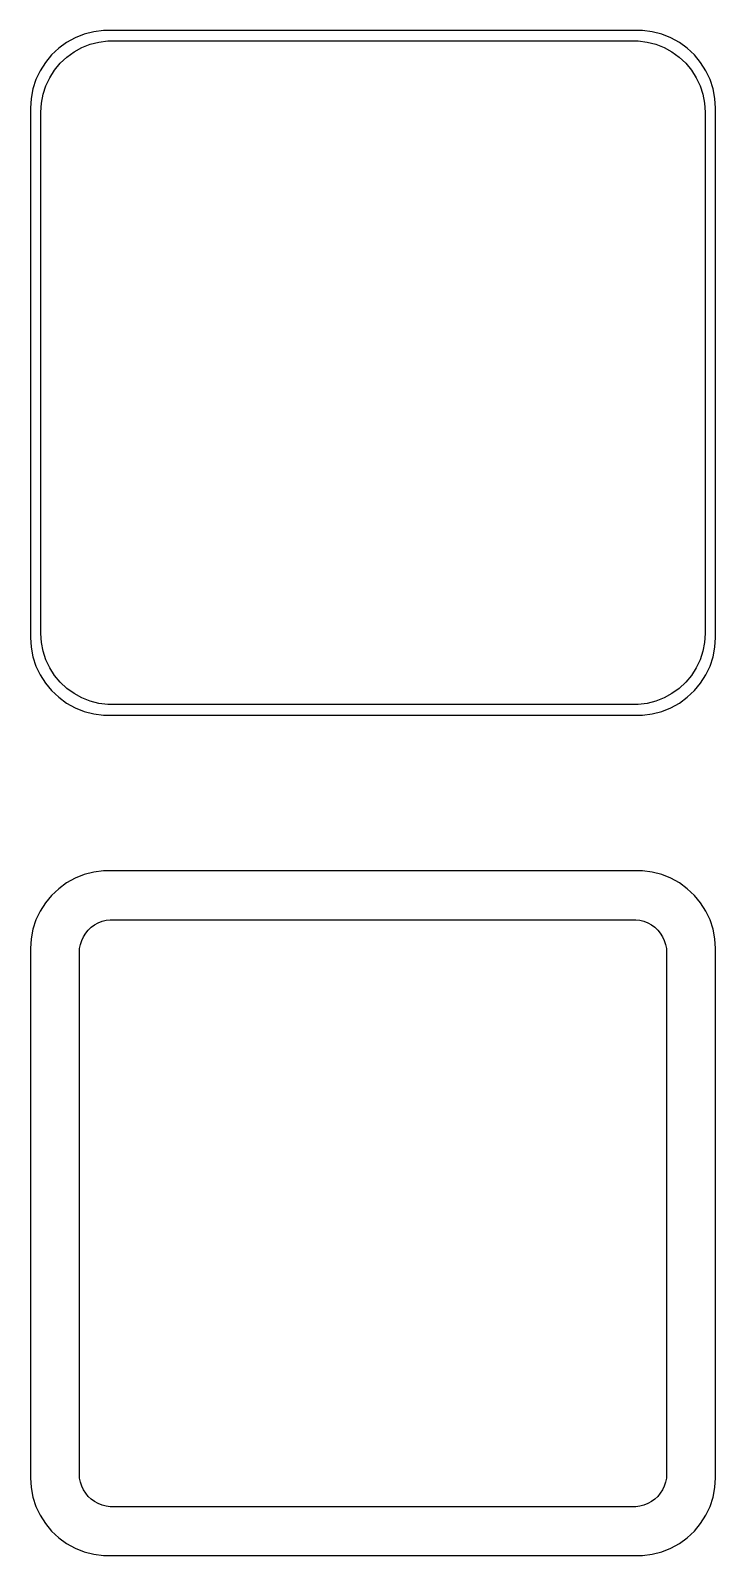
# Model space of a CAD drawing. Header units: metres. Extents: x -22 to 22, y 86 to 184.
import ezdxf

# ---------------------------------------------------------------- set-up
doc = ezdxf.new("R2010")
doc.units = ezdxf.units.M

msp = doc.modelspace()

# ---------------------------------------------------------------- linework, layer by layer
for p, q in [((-19.1289, 183.524), (-19.6791, 183.222)), ((-18.5451, 183.755), (-19.1289, 183.524)), ((-17.9369, 183.911), (-18.5451, 183.755)), ((-18.1648, 183.104), (-17.6079, 183.247)), ((-17.3139, 183.99), (-17.9369, 183.911)), ((-17.6079, 183.247), (-17.0375, 183.319)), ((17.3139, 183.99), (-17.3139, 183.99)), ((-17.0375, 183.319), (17.0375, 183.319)), ((17.0375, 183.319), (17.6079, 183.247)), ((17.9369, 183.911), (17.3139, 183.99)), ((17.6079, 183.247), (18.1648, 183.104)), ((18.5451, 183.755), (17.9369, 183.911)), ((19.1289, 183.524), (18.5451, 183.755)), ((19.6791, 183.222), (19.1289, 183.524)), ((-20.6448, 182.423), (-21.0451, 181.939)), ((-20.1871, 182.853), (-20.6448, 182.423)), ((-19.6791, 183.222), (-20.1871, 182.853)), ((-20.0875, 181.884), (-19.6684, 182.278)), ((-19.6684, 182.278), (-19.2032, 182.616)), ((-19.2032, 182.616), (-18.6994, 182.893)), ((-18.6994, 182.893), (-18.1648, 183.104)), ((18.1648, 183.104), (18.6994, 182.893)), ((18.6994, 182.893), (19.2032, 182.616)), ((19.2032, 182.616), (19.6684, 182.278)), ((19.6684, 182.278), (20.0875, 181.884)), ((20.1871, 182.853), (19.6791, 183.222)), ((20.6448, 182.423), (20.1871, 182.853)), ((21.0451, 181.939), (20.6448, 182.423)), ((-21.3815, 181.409), (-21.6489, 180.841)), ((-21.0451, 181.939), (-21.3815, 181.409)), ((-20.7621, 180.956), (-20.454, 181.441)), ((-20.454, 181.441), (-20.0875, 181.884)), ((20.0875, 181.884), (20.454, 181.441)), ((20.454, 181.441), (20.7621, 180.956)), ((21.3815, 181.409), (21.0451, 181.939)), ((21.6489, 180.841), (21.3815, 181.409)), ((-21.6489, 180.841), (-21.8429, 180.243)), ((-21.1846, 179.889), (-21.0069, 180.435)), ((-21.0069, 180.435), (-20.7621, 180.956)), ((20.7621, 180.956), (21.0069, 180.435)), ((21.0069, 180.435), (21.1846, 179.889)), ((21.8429, 180.243), (21.6489, 180.841)), ((-21.9606, 179.627), (-22, 179)), ((-21.8429, 180.243), (-21.9606, 179.627)), ((-21.3284, 178.75), (-21.2923, 179.324)), ((-21.2923, 179.324), (-21.1846, 179.889)), ((21.1846, 179.889), (21.2923, 179.324)), ((21.2923, 179.324), (21.3284, 178.75)), ((21.9606, 179.627), (21.8429, 180.243)), ((22, 179), (21.9606, 179.627)), ((-22, 179), (-22, 145)), ((-21.3284, 145.25), (-21.3284, 178.75)), ((21.3284, 178.75), (21.3284, 145.25)), ((22, 145), (22, 179)), ((-21.2923, 144.676), (-21.3284, 145.25)), ((21.3284, 145.25), (21.2923, 144.676)), ((-22, 145), (-21.9606, 144.373)), ((-21.9606, 144.373), (-21.8429, 143.757)), ((-21.1846, 144.111), (-21.2923, 144.676)), ((-21.0069, 143.565), (-21.1846, 144.111)), ((21.1846, 144.111), (21.0069, 143.565)), ((21.2923, 144.676), (21.1846, 144.111)), ((21.8429, 143.757), (21.9606, 144.373)), ((21.9606, 144.373), (22, 145)), ((-21.8429, 143.757), (-21.6489, 143.159)), ((-21.6489, 143.159), (-21.3815, 142.591)), ((-20.7621, 143.044), (-21.0069, 143.565)), ((21.0069, 143.565), (20.7621, 143.044)), ((21.3815, 142.591), (21.6489, 143.159)), ((21.6489, 143.159), (21.8429, 143.757)), ((-21.3815, 142.591), (-21.0451, 142.061)), ((-20.454, 142.559), (-20.7621, 143.044)), ((-20.0875, 142.116), (-20.454, 142.559)), ((-19.6684, 141.722), (-20.0875, 142.116)), ((20.0875, 142.116), (19.6684, 141.722)), ((20.454, 142.559), (20.0875, 142.116)), ((20.7621, 143.044), (20.454, 142.559)), ((21.0451, 142.061), (21.3815, 142.591)), ((-21.0451, 142.061), (-20.6448, 141.577)), ((-20.6448, 141.577), (-20.1871, 141.147)), ((-20.1871, 141.147), (-19.6791, 140.778)), ((-19.2032, 141.384), (-19.6684, 141.722)), ((-18.6994, 141.107), (-19.2032, 141.384)), ((-18.1648, 140.896), (-18.6994, 141.107)), ((18.6994, 141.107), (18.1648, 140.896)), ((19.2032, 141.384), (18.6994, 141.107)), ((19.6684, 141.722), (19.2032, 141.384)), ((19.6791, 140.778), (20.1871, 141.147)), ((20.1871, 141.147), (20.6448, 141.577)), ((20.6448, 141.577), (21.0451, 142.061)), ((-19.6791, 140.778), (-19.1289, 140.476)), ((-19.1289, 140.476), (-18.5451, 140.245)), ((-18.5451, 140.245), (-17.9369, 140.089)), ((-17.6079, 140.753), (-18.1648, 140.896)), ((-17.0375, 140.681), (-17.6079, 140.753)), ((17.0375, 140.681), (-17.0375, 140.681)), ((17.6079, 140.753), (17.0375, 140.681)), ((18.1648, 140.896), (17.6079, 140.753)), ((17.9369, 140.089), (18.5451, 140.245)), ((18.5451, 140.245), (19.1289, 140.476)), ((19.1289, 140.476), (19.6791, 140.778)), ((-17.9369, 140.089), (-17.3139, 140.01)), ((-17.3139, 140.01), (17.3139, 140.01)), ((17.3139, 140.01), (17.9369, 140.089)), ((-19.1289, 129.524), (-19.6791, 129.222)), ((-18.5451, 129.755), (-19.1289, 129.524)), ((-17.9369, 129.911), (-18.5451, 129.755)), ((-17.3139, 129.99), (-17.9369, 129.911)), ((17.3139, 129.99), (-17.3139, 129.99)), ((17.9369, 129.911), (17.3139, 129.99)), ((18.5451, 129.755), (17.9369, 129.911)), ((19.1289, 129.524), (18.5451, 129.755)), ((19.6791, 129.222), (19.1289, 129.524)), ((-20.6448, 128.423), (-21.0451, 127.939)), ((-20.1871, 128.853), (-20.6448, 128.423)), ((-19.6791, 129.222), (-20.1871, 128.853)), ((20.1871, 128.853), (19.6791, 129.222)), ((20.6448, 128.423), (20.1871, 128.853)), ((21.0451, 127.939), (20.6448, 128.423)), ((-21.3815, 127.409), (-21.6489, 126.841)), ((-21.0451, 127.939), (-21.3815, 127.409)), ((21.3815, 127.409), (21.0451, 127.939)), ((21.6489, 126.841), (21.3815, 127.409)), ((-21.6489, 126.841), (-21.8429, 126.243)), ((-18.0947, 126.375), (-17.8804, 126.531)), ((-17.8804, 126.531), (-17.6482, 126.659)), ((-17.6482, 126.659), (-17.4019, 126.756)), ((-17.4019, 126.756), (-17.1453, 126.822)), ((-17.1453, 126.822), (-16.8825, 126.855)), ((-16.8825, 126.855), (16.8825, 126.855)), ((16.8825, 126.855), (17.1453, 126.822)), ((17.1453, 126.822), (17.4019, 126.756)), ((17.4019, 126.756), (17.6482, 126.659)), ((17.6482, 126.659), (17.8804, 126.531)), ((17.8804, 126.531), (18.0947, 126.375)), ((21.8429, 126.243), (21.6489, 126.841)), ((-21.9606, 125.627), (-22, 125)), ((-21.8429, 126.243), (-21.9606, 125.627)), ((-18.7934, 125.275), (-18.7115, 125.527)), ((-18.7115, 125.527), (-18.5987, 125.766)), ((-18.5987, 125.766), (-18.4567, 125.99)), ((-18.4567, 125.99), (-18.2879, 126.194)), ((-18.2879, 126.194), (-18.0947, 126.375)), ((18.0947, 126.375), (18.2879, 126.194)), ((18.2879, 126.194), (18.4567, 125.99)), ((18.4567, 125.99), (18.5987, 125.766)), ((18.5987, 125.766), (18.7115, 125.527)), ((18.7115, 125.527), (18.7934, 125.275)), ((21.9606, 125.627), (21.8429, 126.243)), ((22, 125), (21.9606, 125.627)), ((-22, 125), (-22, 91)), ((-18.8596, 124.75), (-18.843, 125.014)), ((-18.8596, 91.25), (-18.8596, 124.75)), ((-18.843, 125.014), (-18.7934, 125.275)), ((18.7934, 125.275), (18.843, 125.014)), ((18.843, 125.014), (18.8596, 124.75)), ((18.8596, 124.75), (18.8596, 91.25)), ((22, 91), (22, 125)), ((-18.843, 90.9856), (-18.8596, 91.25)), ((18.8596, 91.25), (18.843, 90.9856)), ((-22, 91), (-21.9606, 90.3733)), ((-21.9606, 90.3733), (-21.8429, 89.7566)), ((-18.7934, 90.7254), (-18.843, 90.9856)), ((-18.7115, 90.4734), (-18.7934, 90.7254)), ((-18.5987, 90.2337), (-18.7115, 90.4734)), ((-18.4567, 90.01), (-18.5987, 90.2337)), ((18.5987, 90.2337), (18.4567, 90.01)), ((18.7115, 90.4734), (18.5987, 90.2337)), ((18.7934, 90.7254), (18.7115, 90.4734)), ((18.843, 90.9856), (18.7934, 90.7254)), ((21.8429, 89.7566), (21.9606, 90.3733)), ((21.9606, 90.3733), (22, 91)), ((-21.8429, 89.7566), (-21.6489, 89.1594)), ((-18.2879, 89.8059), (-18.4567, 90.01)), ((-18.0947, 89.6245), (-18.2879, 89.8059)), ((-17.8804, 89.4688), (-18.0947, 89.6245)), ((-17.6482, 89.3412), (-17.8804, 89.4688)), ((-17.4019, 89.2436), (-17.6482, 89.3412)), ((-17.1453, 89.1777), (-17.4019, 89.2436)), ((-16.8825, 89.1445), (-17.1453, 89.1777)), ((17.1453, 89.1777), (16.8825, 89.1445)), ((17.4019, 89.2436), (17.1453, 89.1777)), ((17.6482, 89.3412), (17.4019, 89.2436)), ((17.8804, 89.4688), (17.6482, 89.3412)), ((18.0947, 89.6245), (17.8804, 89.4688)), ((18.2879, 89.8059), (18.0947, 89.6245)), ((18.4567, 90.01), (18.2879, 89.8059)), ((21.6489, 89.1594), (21.8429, 89.7566)), ((-21.6489, 89.1594), (-21.3815, 88.5912)), ((-21.3815, 88.5912), (-21.0451, 88.0611)), ((16.8825, 89.1445), (-16.8825, 89.1445)), ((21.0451, 88.0611), (21.3815, 88.5912)), ((21.3815, 88.5912), (21.6489, 89.1594)), ((-21.0451, 88.0611), (-20.6448, 87.5773)), ((-20.6448, 87.5773), (-20.1871, 87.1474)), ((20.1871, 87.1474), (20.6448, 87.5773)), ((20.6448, 87.5773), (21.0451, 88.0611)), ((-20.1871, 87.1474), (-19.6791, 86.7784)), ((-19.6791, 86.7784), (-19.1289, 86.4759)), ((-19.1289, 86.4759), (-18.5451, 86.2447)), ((-18.5451, 86.2447), (-17.9369, 86.0886)), ((17.9369, 86.0886), (18.5451, 86.2447)), ((18.5451, 86.2447), (19.1289, 86.4759)), ((19.1289, 86.4759), (19.6791, 86.7784)), ((19.6791, 86.7784), (20.1871, 87.1474)), ((-17.9369, 86.0886), (-17.3139, 86.0099)), ((-17.3139, 86.0099), (17.3139, 86.0099)), ((17.3139, 86.0099), (17.9369, 86.0886))]:
    msp.add_line(p, q)

doc.saveas('drawing.dxf')
